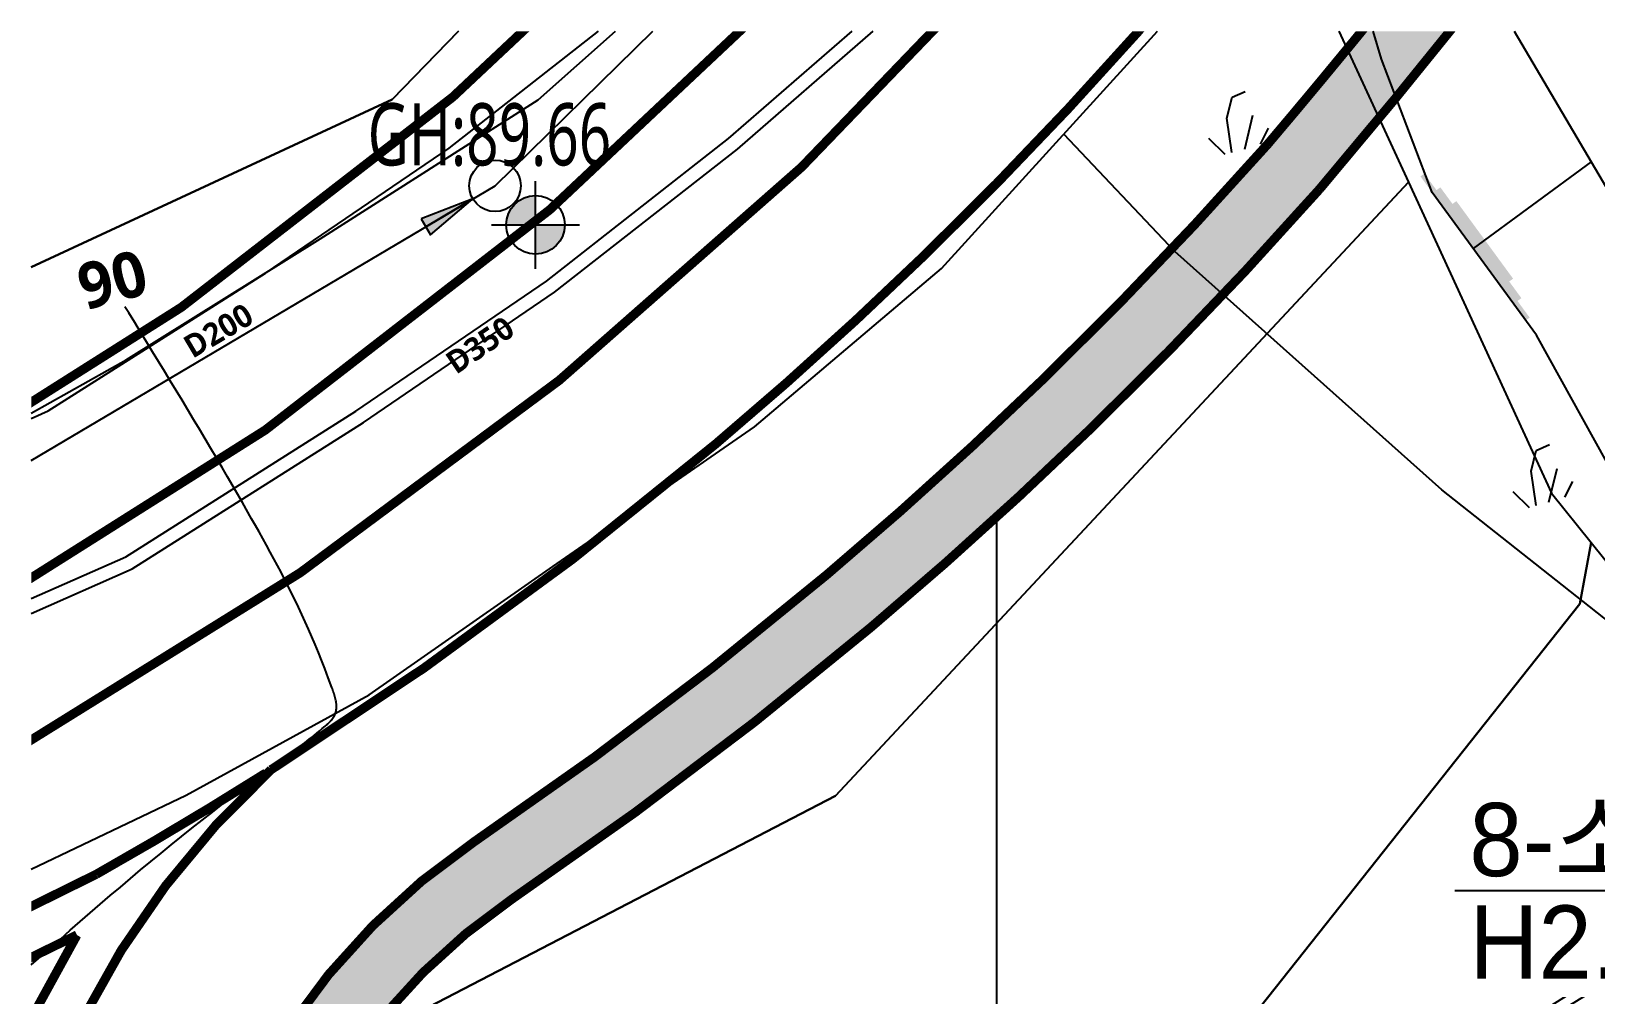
# Model space of a CAD drawing. Header units: millimetres. Extents: x 13387 to 322416, y 10188 to 219730.
# Drawn here: x 13387 to 47583, y 198676 to 219730 of the extents above; entities that cross this region are included whole.
import ezdxf
from ezdxf.enums import TextEntityAlignment as Align
from ezdxf.xclip import XClip

# ---------------------------------------------------------------- set-up
doc = ezdxf.new("R2010")
doc.units = ezdxf.units.MM
doc.header["$LTSCALE"] = 400
doc.header["$XCLIPFRAME"] = 0
doc.set_wipeout_variables(frame=1)
doc.linetypes.add('base$0$base$0$DASHED', pattern=[3, 2, -1])
for name, color, linetype in [('0-wipeout', 255, 'Continuous'), ('_교목_Name', 7, 'Continuous'), ('_교목_Size', 7, 'Continuous'), ('_교목_Tag', 7, 'Continuous'), ('base$0$base$0$0상수', 5, 'Continuous'), ('base$0$base$0$0오수', 152, 'Continuous'), ('base$0$base$0$0통신', 20, 'Continuous'), ('base$0$base$0$1-5CON', 30, 'Continuous'), ('base$0$base$0$1-CEN', 2, 'Continuous'), ('base$0$base$0$1-HY', 8, 'Continuous'), ('base$0$base$0$1-ROAD', 1, 'Continuous'), ('base$0$base$0$1-SIM', 8, 'Continuous'), ('base$0$base$0$1-건물', 241, 'Continuous'), ('base$0$base$0$1-물방향', 4, 'Continuous'), ('base$0$base$0$1-물선', 5, 'Continuous'), ('base$0$base$0$1-배수관', 134, 'Continuous'), ('base$0$base$0$1-지적선', 3, 'Continuous'), ('base$0$base$0$1-하수관로', 4, 'Continuous'), ('base$0$base$0$CE_GH', 240, 'Continuous'), ('base$0$base$0$NR', 7, 'Continuous'), ('base$0$base$0$건축계획', 7, 'Continuous'), ('base$0$base$0$사업부지', 7, 'Continuous'), ('base$0$base$0$오수맨홀', 4, 'Continuous')]:
    doc.layers.add(name, color=color, linetype=linetype)
doc.layers.add('base$0$base$0$CE_GH_TEXT', color=2, linetype='Continuous', lineweight=20)
doc.styles.add('base$0$base$0$SH_대대리576', font='NanumGothicBold.ttf')
doc.styles.add('base$0$base$0$나눔고딕N', font='NanumGothic.ttf')
doc.styles.add('Landy', font='')
doc.styles.get("Standard").update_dxf_attribs({"font": 'arial.ttf'})
doc.styles.get('Landy').set_extended_font_data('Dotum')
doc.dimstyles.new('LandyUse_T', dxfattribs={"dimtxt": 2.5, "dimasz": 80, "dimexe": 1.25, "dimexo": 0.625, "dimtad": 1, "dimtxsty": 'Standard', "dimcen": 2.5, "dimadec": 0, "dimazin": 0, "dimtfac": 1, "dimtmove": 0, "dimatfit": 3, "dimfxl": 1, "dimarcsym": 0})

# ---------------------------------------------------------------- blocks, each defined once
blk = doc.blocks.new('base$0$base$0$A$C39EA40FB')
at = {"layer": 'base$0$base$0$1-SIM', "color": 8}
for p, q in [((0.3315694252378307, 0.502901213709265), (0.4802046115219127, 0.7772115109255537)), ((0.4802046115219127, 0.7772115109255537), (0.6860084937361535, 0.811500490817707)), ((0.2744028687593527, -7.409835234284401e-07), (0.3315694252378307, 0.502901213709265)), ((-8.812348823994398e-07, 0.2857392162550241), (0.1715009276522323, -7.409835234284401e-07)), ((0.4687713002203964, -7.409835234284401e-07), (0.7088751163100824, 0.4457529138890095)), ((0.7088751163100824, 0.01142737717600539), (0.8803769251971971, 0.2057315965648741))]:
    blk.add_line(p, q, dxfattribs=at)
blk = doc.blocks.new('base$0$base$0$B')
at = {"layer": 'base$0$base$0$1-하수관로', "linetype": 'Continuous'}
blk.add_hatch(color=256, dxfattribs=at).paths.add_polyline_path([(165952.8665290234, 361585.0960822526), (165953.6742500401, 361585.0960822526), (165953.2703895318, 361587.4833646846)])
for points in [[(165953.6742500401, 361585.0960822526), (165952.8665290234, 361585.0960822526), (165953.2703895318, 361587.4833646846), (165953.6742500401, 361585.0960822526)], [(165953.2703895318, 361587.4833646846), (165953.2703895318, 361585.0960822526)]]:
    blk.add_lwpolyline(points, dxfattribs=at)
blk = doc.blocks.new('base$0$base$0$현황측량 지적')
at = {"layer": 'base$0$base$0$사업부지', "linetype": 'Continuous'}
h = blk.add_hatch(dxfattribs=at)
h.set_pattern_fill('AR-HBONE', color=8, scale=99.99999999999899, angle=14.62295331031254, style=0)
h.set_pattern_definition([(59.62295331031252, (-152706624.5613671, -461770356.8570797), (-142.8112525606388, 547.3618055199458), [1199.999999999984, -399.9999999999949]), (149.6229533103125, (-152706422.2860905, -461770011.7705505), (-142.8112525606388, 547.3618055199458), [1199.999999999984, -399.9999999999951])])
edge = h.paths.add_edge_path()
edge.add_arc((-175728.0147739258, 146780.5948953413), 167876.3728484641, 319.669997446896, 322.33082264510443, ccw=False)
edge.add_arc((-118039.7054484538, 100322.2704004969), 93851.1662878923, 314.07463146938585, 318.4985632267166, ccw=False)
edge.add_arc((-118039.7054468286, 100322.2704018746), 93851.16628775139, 310.1272885719526, 314.07463146808794, ccw=False)
edge.add_arc((-118039.7054477786, 100322.2704008797), 93851.16628760308, 304.1273173408337, 310.1272885727875, ccw=False)
edge.add_arc((-57812.08005560096, 11457.73280057742), 13499.99999994155, 124.1273173413329, 194.1941205105733)
edge.add_line((-70899.93203995423, 8147.426102690049), (-68479.30526613153, -1130.368974733021))
edge.add_line((-68479.30526613165, -1130.36897473305), (-66633.40532682557, -8205.267524185649))
edge.add_arc((-56473.52015999705, -5554.468889948097), 10500.00000011481, 194.622953309918, 244.5476092585264)
edge.add_arc((-61630.65162673825, -16389.78130058956), 1499.999999945662, 14.622953319333078, 64.54760926565251, ccw=False)
edge.add_line((-60179.23946017912, -16011.09578119207), (-59907.49314154118, -17052.63524641597))
edge.add_arc((-56473.5201601563, -5554.468889885116), 11999.99999997252, 194.6229533106043, 253.3715361544983, ccw=False)
edge.add_line((-68084.81749348436, -8583.953043398447), (-72351.79646822502, 7770.369699791963))
edge.add_line((-72351.79646822531, 7770.369699791889), (-72261.11198722656, 7429.646873343678))
edge.add_arc((-57812.08005551202, 11457.73280054145), 15000.00000001976, 124.12731734148011, 195.5773509998482, ccw=False)
edge.add_arc((-118039.7054472566, 100322.270401045), 92351.16628744833, 304.1273173405092, 310.1272885724704)
edge.add_arc((-118039.7054507732, 100322.27040064), 92351.16628940494, 310.1272885743004, 314.0746314704352)
edge.add_arc((-118039.7054456957, 100322.2704023337), 92351.16628709009, 314.0746314674412, 318.489066438347)
edge.add_arc((-175728.014780859, 146780.5948969137), 166376.3728548136, 319.6752877088538, 320.6133126184716)
edge.add_arc((-175727.0459098192, 146779.7860571998), 166375.1107827545, 320.6133161789286, 320.9941128984266)
edge.add_arc((-41777.57144727744, 38286.85030276165), 6000.00000011853, 100.24842127441508, 140.9941148509056, ccw=False)
at = {"layer": 'base$0$base$0$0상수', "ltscale": 2}
blk.add_lwpolyline([(-115920.7909298656, 14541.1941408799), (-85542.72576550301, 24950.64632162952), (-73840.90217098733, 30105.72453878704), (-68808.22204247583, 33290.22807000205), (-64647.40272108512, 36129.79724253749), (-60663.46988242446, 39243.73364591191), (-55649.41246654699, 43591.35187713651), (-51866.05089723319, 47064.61241863843), (-47990.59005092829, 51232.99595911673), (-42898.83213637676, 57415.47669623583), (-37520.31332248962, 63825.59710374218), (-33807.05573437782, 67992.56535111787), (-30259.58475812804, 71529.99382040906), (-25897.58867150405, 75080.09918122867), (-11518.99825034197, 84176.97563382285)], dxfattribs=at)
at = {"layer": 'base$0$base$0$0오수'}
blk.add_lwpolyline([(-104819.152539013, 20571.13549218792), (-79815.83424865408, 29892.56850153336), (-79815.83424865408, 29892.56850153336), (-65769.25701392023, 38211.79568864638), (-44974.94856953435, 58586.39402382181), (-31515.67388637224, 77051.11785364756), (-12889.95924008358, 86193.82997743296)], dxfattribs=at)
at = {"layer": 'base$0$base$0$0통신', "ltscale": 2}
blk.add_lwpolyline([(-117087.7681800053, 17946.80188396818), (-86854.2421293878, 28306.72579515213), (-75538.47907944443, 33291.7303235248), (-70785.94541531475, 36298.96699419443), (-66772.75829271134, 39037.78393339005), (-62952.64082523715, 42023.67835667112), (-58046.38524128264, 46277.82314527791), (-54405.58033349365, 49620.21159889922), (-50700.74119673716, 53605.07716467266), (-45667.23350997968, 59716.82969397749), (-40243.66786459275, 66180.63692966255), (-36424.16272597993, 70466.83476381889), (-32672.92117759772, 74207.45695301204), (-28003.63313884521, 78007.65855078131), (-13443.74123643897, 87219.23867946235)], dxfattribs=at)
at = {"layer": 'base$0$base$0$1-5CON', "color": 8, "linetype": 'Continuous', "elevation": 90000}
blk.add_lwpolyline([(-75912.7788976864, 21179.82423349121), (-75699.22107896814, 21370.28531404352), (-75484.67842537072, 21560.78863089299), (-75269.18815008597, 21751.22645024629), (-75052.7874664776, 21941.49103802093), (-74835.51358761871, 22131.47465996316), (-74617.40372664155, 22321.0695820502), (-74398.49509684928, 22510.16806996823), (-74178.82491097366, 22698.66239004582), (-73958.4303823174, 22886.44480796822), (-73737.34872447513, 23073.40758959309), (-73515.6171498266, 23259.44300084666), (-73293.27287179604, 23444.44330787705), (-73070.35310408706, 23628.30077601946), (-72846.89505897043, 23810.90767172212), (-72622.93595021078, 23992.15626055142), (-72398.512990369, 24171.93880912545), (-72173.66339331912, 24350.14758248918), (-71948.42437173426, 24526.67484674021), (-71722.83313880488, 24701.41286808543), (-71496.92690789653, 24874.25391244283), (-71270.74289155845, 25045.09024544805), (-70992.11054010782, 25252.71757936093), (-70713.17023963109, 25456.98286469863), (-70660.89229589654, 25495.17335040623), (-70608.60020485241, 25533.31585331692), (-70556.2922982527, 25571.44540020125), (-70503.96690796176, 25609.59701730893), (-70451.62236636551, 25647.80573099817), (-70399.25700549828, 25686.10656722775), (-70346.869157054, 25724.53455253819), (-70294.45715318806, 25763.12471334881), (-70242.01932599535, 25801.91207584809), (-70189.55400739983, 25840.93166651658), (-70137.05952943629, 25880.21851131204), (-70084.53422391973, 25919.80763723562), (-70031.9764229944, 25959.73406972422), (-69979.38445893629, 26000.03283565911), (-69926.7566635483, 26040.73896105844), (-69874.09136875672, 26081.8874724023), (-69821.38690648414, 26123.51339617022), (-69768.64160922775, 26165.65175820002), (-69715.85380845051, 26208.33758509217), (-69663.02183630737, 26251.60590326588), (-69610.14402512414, 26295.49173885013), (-69546.26673862943, 26349.24655592348), (-69482.31781967962, 26404.00294648902), (-69471.37142216368, 26413.42564072856), (-69460.46283477731, 26422.88796133432), (-69449.61201541498, 26432.39499895007), (-69438.83892129129, 26441.9518453842), (-69428.16351089347, 26451.56359260553), (-69417.60574165592, 26461.23533137841), (-69407.18557195505, 26470.97215419356), (-69396.92295905668, 26480.77915210696), (-69386.83786086366, 26490.6614167454), (-69376.95023586554, 26500.62404007814), (-69367.28004109487, 26510.67211322056), (-69357.84723480884, 26520.81072820199), (-69348.67177462112, 26531.04497647879), (-69339.77361860964, 26541.37994938833), (-69331.17272473872, 26551.82073878834), (-69322.88905039383, 26562.37243619631), (-69314.94255377026, 26573.04013341037), (-69307.35319294594, 26583.82892176695), (-69300.14092501346, 26594.74389261252), (-69293.32570857927, 26605.79013837769), (-69286.92750101956, 26616.97274959635), (-69269.34744920954, 26650.36810046248), (-69255.74124908168, 26685.03798236174), (-69248.40988333616, 26708.48057747039), (-69242.66492175031, 26732.42438581481), (-69238.43167566461, 26756.8416560638), (-69235.63545752224, 26781.70463733538), (-69234.20157866273, 26806.9855782981), (-69234.0553514096, 26832.65672761004), (-69235.12208739296, 26858.69033410936), (-69237.32709824434, 26885.05864663434), (-69240.5956962863, 26911.73391384329), (-69244.8531930889, 26938.68838434387), (-69250.02490063431, 26965.89430737542), (-69256.03613066394, 26993.3239312548), (-69262.81219539, 27020.94950516173), (-69270.27840626333, 27048.74327724276), (-69278.36007555574, 27076.67749690753), (-69286.98251477862, 27104.72441253369), (-69296.07103608362, 27132.85627306916), (-69305.55095110182, 27161.04532735283), (-69315.34757186519, 27189.26382387243), (-69325.38621000387, 27217.48401146592), (-69335.59217790188, 27245.6781390222), (-69413.24708024738, 27457.86538671784), (-69491.92273838352, 27665.41526842723), (-69560.92491501197, 27842.11867475265), (-69630.6801287122, 28015.66865875386), (-69701.18091634428, 28186.23296420276), (-69772.4198146076, 28353.97933614382), (-69844.38936054194, 28519.07551904023), (-69917.08209054684, 28681.68925678404), (-69990.4905417203, 28841.98829406849), (-70064.6072511645, 29000.14037558786), (-70139.42475516675, 29156.31324575585), (-70214.93559047673, 29310.67464886466), (-70291.1322943042, 29463.39232908643), (-70368.00740340911, 29614.63403169787), (-70445.55345459096, 29764.56750023784), (-70523.76298437826, 29913.36048004427), (-70602.62852980057, 30061.1807145956), (-70682.14262767881, 30208.19594939996), (-70762.29781458061, 30354.5739280571), (-70843.08662766637, 30500.4823954911), (-70924.50160351582, 30646.0890962868), (-71006.53527910821, 30791.56177467585), (-71089.1801911327, 30937.06817472132), (-71289.73376326263, 31288.0915342588), (-71493.74814879382, 31641.25768880825), (-71614.20147148706, 31848.51618690917), (-71735.71917381743, 32056.42094950785), (-71858.24144848669, 32264.92856815236), (-71981.70848831814, 32473.99563485431), (-72106.06048607547, 32683.57874139317), (-72231.2376348013, 32893.63447873725), (-72357.18012645654, 33104.11943936744), (-72483.82815437531, 33314.99021442304), (-72611.12191138137, 33526.20339591405), (-72739.00158971548, 33737.7155755104), (-72867.40738254227, 33949.48334464151), (-72996.27948245453, 34161.46329537767), (-73125.55808209255, 34373.6120190376), (-73255.18337405054, 34585.88610769238), (-73385.09555149265, 34798.2421527711), (-73515.2348069502, 35010.63674611389), (-73645.54133312684, 35223.02647926984), (-73775.9553226633, 35435.36794355791), (-73858.61277013179, 35569.84444471623)], dxfattribs=at)
at = {"layer": 'base$0$base$0$1-CEN', "ltscale": 3}
blk.add_lwpolyline([(-104101.1561500803, 18274.22678932303), (-85433.43273494858, 24670.97303222958), (-73699.43742876593, 29840.22405674797), (-68643.41176121216, 33039.49982620566), (-64470.28975674044, 35887.46501837263), (-60472.70563735301, 39012.07158659864), (-55449.66473535076, 43367.47927126521), (-51654.42344416352, 46851.64582033665), (-47764.7441221769, 51035.32252517971), (-42668.13202205487, 57223.6972797605), (-37293.36711078184, 63629.34378488059), (-33588.96348501882, 67786.37623332627), (-30058.47338976571, 71306.8718926498), (-25722.08496589772, 74836.13590053387), (-19867.46352064982, 78540.1685217137)], dxfattribs=at)
at = {"layer": 'base$0$base$0$1-HY'}
for points in [[(-47740.5164139932, 18779.2976150444), (-45670.93998285476, 15791.02831732749), (-44118.46714817453, 14170.51077699813), (-42759.37792460574, 14067.32898711541), (-38423.72057826072, 16676.59926404804), (-35508.22247096617, 18605.23473628797), (-32035.63097783178, 20766.50879648514), (-32920.55821760884, 22530.79758937866), (-35719.08594163042, 25504.54061423521), (-39928.00496120472, 29395.90087597736), (-43005.31383359665, 34950.88954418339), (-45285.29349181801, 38068.21496160445), (-46393.30477626529, 40975.65438351163), (-47722.35213945527, 45565.80591790343)], [(-36078.58742274903, 24468.39706673147), (-45072.22993478365, 31568.40897060256), (-50912.0184840383, 36778.72092833463), (-53335.63631461794, 39340.64994821255)]]:
    blk.add_lwpolyline(points, dxfattribs=at)
at = {"layer": 'base$0$base$0$1-ROAD'}
for points in [[(-106436.1773167723, 25543.17314703553), (-96325.90084376791, 28079.12260323472), (-93847.33542939322, 28177.11998414306), (-87427.31754448079, 27563.24348402303), (-83577.72314464906, 29369.77606241382), (-78643.51079184236, 31701.17423891812), (-73828.3854166898, 34409.72396553564), (-69593.02636345383, 37054.83071010665), (-64829.54564721603, 40091.98784565751), (-61801.90139269363, 42767.12733105628), (-58203.41985124256, 46209.25103550917), (-54473.14537273208, 49831.48754270189), (-50835.07875682879, 53882.32959101896), (-46022.58756005997, 59206.97967136768), (-39764.01134885056, 66772.36001927429), (-36220.77997148456, 70941.07605764689), (-31122.69543632772, 75428.71631421766), (-26739.98769777874, 78392.34835575428), (-21749.79440721869, 81575.67914087768)], [(-77037.40045651654, 22738.29665439832), (-72520.30253676372, 24897.80664126377), (-68518.23187981034, 27090.34568464465), (-64505.94135069754, 29893.24163526366), (-60096.2308962075, 32943.49846175534), (-56006.53772426164, 36404.25369153393), (-50203.41094754729, 42784.22701541113)]]:
    blk.add_lwpolyline(points, dxfattribs=at)
at = {"layer": 'base$0$base$0$1-건물', "color": 8}
blk.add_lwpolyline([(-33652.19498755457, 20678.50531415921), (-36056.87679445464, 24482.12272488698), (-43102.48288581986, 20027.82594533486), (-40697.80107908975, 16224.20853431604)], close=True, dxfattribs=at)
at = {"layer": 'base$0$base$0$1-물선'}
blk.add_lwpolyline([(-44934.00904489076, 45627.66852085013), (-45233.66827726364, 44552.37568773492), (-40201.83362038434, 36005.57088934653), (-36558.35274180165, 30744.91390840069), (-32945.78013071418, 27280.09503190347), (-28703.06665377179, 26132.02823897416), (-22981.15633154847, 25081.53359099745), (-17858.37431325391, 24152.2661229996), (-13871.84444226744, 23215.41887636215), (-8192.10802336689, 20776.39097151277), (-3089.678427136037, 16980.10880606517), (4793.146932832431, 14745.84069970227), (14711.08401600551, 13441.09193912847), (29368.44557501422, 13349.09453129757), (43597.76991238864, 13218.87489338859), (57612.78888086556, 14594.71460234025), (70468.651169118, 17006.15959783155), (84407.21630847547, 19447.70599451684), (91499.70816821046, 21171.47661032667), (99400.75538849598, 23892.93468978931), (104968.147325913, 25393.70046052511), (115412.552953871, 27184.7673130976), (131531.7059594439, 26111.99222813302), (138208.1561863781, 25817.40670695773)], dxfattribs=at)
at = {"layer": 'base$0$base$0$1-배수관', "color": 8}
blk.add_line((-63318.11577669717, 7292.727348171873), (-32872.00517918635, 26126.41712179745), dxfattribs=at)
at = {"layer": 'base$0$base$0$1-지적선', "color": 8}
for points in [[(-101174.4254760295, 31546.24041031522, 0), (-102639.3200360755, 33330.16555699205, 0), (-105874.3441951396, 35964.70530622161, 0), (-104453.0492644222, 40617.3249680833, 0), (-106749.6031610165, 47117.06051655312, 0), (-102574.8056080947, 48928.87601271179, 0), (-99708.41165233776, 47564.41176275013, 0), (-96630.92264331272, 42416.66376975994, 0), (-94187.80671834247, 45704.05127006408, 0), (-96647.98509118939, 55781.39230695344, 0), (-94544.04608901963, 58016.02911724465, 0), (-84931.70495598158, 60998.728388355, 0), (-71692.44628163707, 62367.92149347684, 0), (-54230.18532550707, 61118.55073078326, 0), (-52729.05547715817, 56894.71820825129, 0), (-55121.75388982007, 53374.51731842884, 0), (-68020.53724497277, 40094.35945173202, 0), (-88005.310817956, 30819.82171520614, 0), (-90567.80959928222, 36433.70495168364, 0), (-101174.4254760295, 31546.24041031522, 0)], [(-48738.62023740541, 44668.1182476189, 0), (-45804.45775110275, 38291.35947056988, 0), (-58326.44977886323, 24882.15782928257, 0), (-77217.18729874119, 15074.58621572412, 0), (-79156.17526376806, 15198.0028725781, 0), (-85404.62396564893, 21962.48820583429, 0), (-95163.70736683859, 27498.76467731164, 0), (-68020.53724497277, 40094.35945173202, 0), (-55121.75388982007, 53374.51731842884, 0), (-52729.05547715817, 56894.71820825129, 0), (-48738.62023740541, 44668.1182476189, 0)], [(-45804.45775110275, 38291.35947056988, 0), (-42675.56256884756, 31493.11264227168, 0), (-41808.28716137586, 30415.16720413766, 0), (-42057.6646105391, 29073.73666629801, 0), (-49357.10682351002, 19865.3070293027, 0), (-53698.73226177599, 16609.58382948989, 0), (-63750.95277168741, 14655.13459253823, 0), (-71154.36333078798, 14688.91467980645, 0), (-77217.18729874119, 15074.58621572412, 0), (-58326.44977886323, 24882.15782928257, 0), (-45804.45775110275, 38291.35947056988, 0)], [(-79156.17526376806, 15198.0028725781, 0), (-77217.18729874119, 15074.58621572412, 0), (-71154.36333078798, 14688.91467980645, 0), (-63750.95277168741, 14655.13459253823, 0), (-53698.73226177599, 16609.58382948989, 0), (-49357.10682351002, 19865.3070293027, 0), (-42057.6646105391, 29073.73666629801, 0), (-41808.28716137586, 30415.16720413766, 0), (-39417.75759363454, 27444.50711153948, 0), (-36925.2860798114, 22130.66417487536, 0), (-47535.90869982913, 12842.60218043556, 0), (-52074.47377318377, 11969.3484515982, 0), (-78538.18711141637, 14398.12372976425, 0), (-79156.17526376806, 15198.0028725781, 0)]]:
    blk.add_polyline3d(points, dxfattribs=at)
at = {"layer": 'base$0$base$0$NR', "color": 8, "linetype": 'Continuous'}
blk.add_line((-41807.19417545991, 38732.35033080191), (-44389.61736198002, 36843.59264711069), dxfattribs=at)
for points in [[(-43238.44850397063, 35269.64529747167), (-45540.78621981945, 38417.53999704053), (-43153.69749283139, 35331.63131253654), (-45456.03520880081, 38479.52601256687)], [(-43419.35184466653, 35694.84993214218), (-45190.38085708581, 38116.30739342235), (-43334.60083329678, 35756.83594726701), (-45105.62984583713, 38178.29340900865)], [(-43600.25518530281, 36120.05456658208), (-44839.97549383063, 37815.07478969358), (-43515.50417399313, 36182.04058193788), (-44755.22448298195, 37877.06080492935)]]:
    blk.add_solid(points, dxfattribs=at)
at = {"layer": 'base$0$base$0$건축계획', "linetype": 'ByBlock', "const_width": 199.999999999998, "flags": 128}
for points in [[(-56257.59238399472, 50926.26840233617, -0.09523249580770768), (-78972.01602186961, 31542.11228109582, -0.02188664148569528), (-86623.18602098385, 28091.45256000792), (-87495.12495322432, 27750.36342547811), (-93367.2364731608, 28247.83331452392), (-95246.06968354527, 27997.8837691095), (-109375.7538904194, 24551.36643172055)], [(-81035.48254655395, 23659.10880647926, 0.01358085170912824), (-76019.15069115581, 26031.6615421694, 0.08286211822145297), (-54173.87392665213, 43700.92150499404, 0.01450953337088587), (-48399.78146420605, 50924.72041766695, 0.01450953337088587)], [(-42845.07003443176, 44191.12390481005, -0.3035909026611631), (-36728.34667286463, 41528.04285785265, 0.05793428035081501), (-32083.76164620975, 35859.23199338384)], [(-70777.42044050852, 25379.33822276117, -0.01218299496292482), (-74484.01482331706, 23166.13984883914, -0.009516082677709821), (-79835.1176793985, 20606.49761740991), (-76196.63416655175, 6661.049557558261)], [(-70666.12707781466, 25449.6402882461, 0.2775593666843187), (-76196.63416655175, 6661.049557558261)]]:
    blk.add_lwpolyline(points, format="xyb", dxfattribs=at)
at = {"layer": 'base$0$base$0$건축계획', "linetype": 'base$0$base$0$DASHED', "ltscale": 3, "const_width": 199.999999999998, "flags": 128}
for points in [[(-51901.05498074088, 50925.41016673087), (-53654.81577591691, 48977.35272750538, -0.09579343691966138), (-77436.4064563578, 28676.70738452242, -0.01366795991052541), (-82338.67133871512, 26363.31106818037)], [(-44355.13026156416, 50923.92362348118, -0.01830407733858562), (-51718.17453531595, 41571.77078630414, -0.01915492243346538), (-56409.19777174853, 36668.14884447074), (-56409.19777174853, 36668.14884447074, -0.01722523588349673), (-60937.32850999665, 32576.53093637584), (-60937.32850999665, 32576.53093637584, -0.03406821621740373), (-70666.12707802327, 25449.64028806728)]]:
    blk.add_lwpolyline(points, format="xyb", dxfattribs=at)
at = {"layer": 'base$0$base$0$건축계획', "linetype": 'ByBlock', "const_width": 199.999999999998, "flags": 128}
blk.add_lwpolyline([(-77429.89526816783, 15348.91851710656), (-78655.68881404679, 20047.09570157784, 0.006621745676013497), (-74907.31254758453, 21838.14830478036, 0.0876979973259007)], format="xyb", close=True, dxfattribs=at)
at = {"layer": 'base$0$base$0$사업부지', "color": 8, "linetype": 'Continuous', "flags": 128}
blk.add_lwpolyline([(-42845.07003443176, 44191.12390481005, 199.999999999998, 199.999999999998, -0.0116105618111562), (-47750.89702078048, 38132.84345816681, 199.999999999998, 199.999999999998, -0.01930544160590605), (-52757.32524166489, 32896.36849229946, 199.999999999998, 199.999999999998, -0.01722523588354455), (-57553.76719278889, 28562.30463335093, 199.999999999998, 199.999999999998, -0.02618579595883366), (-65386.0354295196, 22632.93749634491, 199.999999999998, 199.999999999998, 0.3156192795315476), (-70899.93203995423, 8147.426102690049, 199.999999999998, 199.999999999998, 0), (-68479.30526613165, -1130.36897473305, 199.999999999998, 199.999999999998, 0), (-66633.40532682557, -8205.26752418559, 199.999999999998, 199.999999999998, 0.2213497797253906), (-60986.01019356959, -15035.36724924506, 199.999999999998, 199.999999999998, -0.2213497797149132), (-60179.23946017912, -16011.09578119207, 199.999999999998, 199.999999999998, 0), (-59907.49314154126, -17052.63524641609, 199.999999999998, 199.999999999998, -0.2621053124808501), (-68084.81749348436, -8583.953043398447, 199.999999999998, 199.999999999998, 0), (-72351.79646822531, 7770.369699791889, 199.999999999998, 199.999999999998, 0), (-72261.11198722664, 7429.646873343736, 199.999999999998, 199.999999999998, -0.3222687361992715), (-66227.58602661267, 23874.62690699834, 199.999999999998, 199.999999999998, 0.02618579595886601), (-58520.4989977139, 29709.2264341641, 199.999999999998, 199.999999999998, 0.01722523588354264), (-53800.7173931771, 33974.02002167853, 199.999999999998, 199.999999999998, 0.01926398864739717), (-48884.44978802092, 39115.33836430905, 199.999999999998, 199.999999999998, 0.004092928639410657), (-47138.87208613101, 41206.30908185942, 0, 0, 0), (-47138.87208613101, 41206.30908185942, 199.999999999998, 199.999999999998, 0.001661540663020703), (-46440.05934678717, 42063.25157756649, 199.999999999998, 199.999999999998, -0.1796837819470698)], format="xyseb", close=True, dxfattribs=at)
at = {"layer": 'base$0$base$0$사업부지', "color": 8, "linetype": 'Continuous', "ltscale": 10, "const_width": 199.999999999998, "flags": 128}
for points in [[(-42845.07003443176, 44191.12390481005, -0.0116105618111562), (-47750.89702078048, 38132.84345816681, -0.01930544160590605), (-52757.32524160529, 32896.36849235906, -0.01722523588354455), (-57553.76719272928, 28562.30463335093, -0.02618579595883366), (-65386.03542946, 22632.93749640451, 0.3156192795315476), (-70899.93203989463, 8147.426102690049), (-68479.30526607204, -1130.368974673445), (-66633.40532676596, -8205.267524185707, 0.2213497797253906), (-60986.01019350998, -15035.36724924506, -0.2213497797149132), (-60179.23946017912, -16011.09578119207), (-59907.49314154126, -17052.63524641609)], [(-47138.87208607141, 41206.3090818593, -0.004092928639410657), (-48884.44978796132, 39115.33836430905, -0.01926398864739717), (-53800.71739311749, 33974.02002167853, -0.01722523588354264), (-58520.4989976543, 29709.2264341641, -0.02618579595886601), (-66227.58602655306, 23874.62690699834, 0.3222687361992715), (-72261.11198716704, 7429.646873403341), (-72351.7964681657, 7770.369699791889), (-68084.81749342475, -8583.953043398447, 0.26210531248085), (-59907.49314154126, -17052.63524641609, 0.26210531248085)]]:
    blk.add_lwpolyline(points, format="xyb", dxfattribs=at)
at = {"layer": 'base$0$base$0$사업부지', "color": 7, "linetype": 'Continuous', "ltscale": 10, "const_width": 199.999999999998, "flags": 128}
blk.add_lwpolyline([(-47138.87208607141, 41206.3090818593, 0.001661540663020703), (-46440.05934672756, 42063.25157756649, -0.1796837819470698), (-42845.07003443176, 44191.12390481005, -0.1796837819470698)], format="xyb", dxfattribs=at)
at = {"layer": 'base$0$base$0$오수맨홀', "linetype": 'Continuous'}
blk.add_circle((-65769.25701392023, 38211.79568864638), 562.4999999999999, dxfattribs=at)
at = {"layer": 'base$0$base$0$1-SIM', "xscale": 1500, "yscale": 1500, "zscale": 1500, "rotation": 14.62512501046145}
for p in [(-50062.42692056717, 38837.25605289591), (-43411.17160487641, 31118.76226347708)]:
    blk.add_blockref('base$0$base$0$A$C39EA40FB', p, dxfattribs=at)
at = {"layer": 'base$0$base$0$1-물방향', "xscale": -499.9999999414632, "yscale": 499.9999998844798, "zscale": 500, "rotation": 300.6365665026654}
blk.add_blockref('base$0$base$0$B', (-113340141.3118436, -163487379.5708701), dxfattribs=at)
at = {"layer": 'base$0$base$0$0상수', "ltscale": 2, "style": 'base$0$base$0$SH_대대리576'}
blk.add_text('D350', height=499.9999999999999, rotation=34.31175140262845, dxfattribs=at).set_placement((-65959.60986936465, 34527.60908217379), align=Align.CENTER)
at = {"layer": 'base$0$base$0$0오수', "style": 'base$0$base$0$SH_대대리576'}
blk.add_text('D200', height=499.9999999999999, rotation=30.63656650532763, dxfattribs=at).set_placement((-71691.74727730034, 34834.42591441213), align=Align.CENTER)
at = {"layer": 'base$0$base$0$1-5CON', "color": 8, "linetype": 'Continuous', "style": 'base$0$base$0$SH_대대리576'}
blk.add_text('90', height=999.9999999999999, rotation=14.62512501341141, dxfattribs=at).set_placement((-74728.24566103471, 35493.54351505975, 107840))
blk = doc.blocks.new('base$0$base$0$A$C22D04AE8')
at = {"layer": 'base$0$base$0$CE_GH'}
h = blk.add_hatch(color=256, dxfattribs=at)
h.paths.add_polyline_path([(0, -2.842170943040401e-14), (0, 800, 0.4142135623730951), (-800, 0)])
h.paths.add_polyline_path([(800, 0), (0, 0), (0, -800, 0.4142135623730951)])
for points in [[(0, -1200), (0, 1200)], [(-1200, 0), (1200, 0)]]:
    blk.add_lwpolyline(points, dxfattribs=at)
blk.add_circle((0, 0), 800, dxfattribs=at)
blk = doc.blocks.new('base$0$base$0$G$CBD6C6888')
at = {"layer": 'base$0$base$0$CE_GH', "linetype": 'ByBlock', "xscale": 0.8, "yscale": 0.8, "zscale": 0.8}
blk.add_blockref('base$0$base$0$A$C22D04AE8', (42884.59447607468, 187143.5955628253, 89660), dxfattribs=at)
at = {"layer": 'base$0$base$0$CE_GH_TEXT', "color": 2, "lineweight": 20, "style": 'base$0$base$0$나눔고딕N', "width": 0.7}
blk.add_text('GH:89.66', height=1360, dxfattribs=at).set_placement((39215.90112151927, 189123.6180742228, 89660), align=Align.MIDDLE_LEFT)
blk = doc.blocks.new('base', base_point=(1.855369e-10, 0))
ref = blk.add_blockref('base$0$base$0$현황측량 지적', (2488921.03734688, -959657.4591534454))
XClip(ref).set_block_clipping_path([(-120941.07946003601, -150848.00685366592), (162857.53638898185, 70751.99314633408)])
blk.add_blockref('base$0$base$0$G$CBD6C6888', (2381151.90047467, -1109444.600806724))
blk = doc.blocks.new('G$C6E0BE8CF')
blk.add_line((10893.32139991993, 5033.557141910424), (10893.32139991993, 26786.70219058078))
for points in [[(21362.47288868106, 6071.065918908746), (1.818989403545856e-12, 967.5620857522881)], [(21949.43224006834, 5701.731574164762), (125.165921443464, 487.9050947432115)], [(22588.60388142383, 5336.108470670326), (252.4841757485283, 0)]]:
    blk.add_lwpolyline(points)
blk = doc.blocks.new('G$CE0093AA2')
ref = blk.add_blockref('base', (-2413015.10548529, 1115650.52937308))
XClip(ref).set_block_clipping_path([(2413015.10548529, -1109546.827617452), (2592876.677923977, -918069.190399006)])
blk.add_wipeout([(31106.054665895765, 181008.2840550663), (46937.13577485783, 181008.2840550663), (46937.135774857794, 176479.9437365216), (31106.054665895765, 176479.9437365216)]).dxf.layer = '0-wipeout'
at = {"layer": '_교목_Name', "style": 'Landy'}
blk.add_text('8-소나무', height=1600, dxfattribs=at).set_placement((31434.47478410753, 179118.094435207))
at = {"layer": '_교목_Size', "style": 'Landy'}
blk.add_text('H2.5xW1.0xR8', height=1600, dxfattribs=at).set_placement((31434.47478410753, 176878.094435207))
at = {"layer": '_교목_Tag'}
blk.add_leader([(47105.35673797468, 167944.3582876881), (47105.35673797468, 178798.094435207), (31114.47478410753, 178798.094435207)], dimstyle='LandyUse_T', dxfattribs=at)

msp = doc.modelspace()

# ---------------------------------------------------------------- block references
msp.add_blockref('G$CE0093AA2', (13386.65729498758, 22149.14332179664))

# ---------------------------------------------------------------- next in the draw order: block references
msp.add_blockref('G$C6E0BE8CF', (23601.32696757341, 182282.7770856867))

doc.saveas('drawing.dxf')
